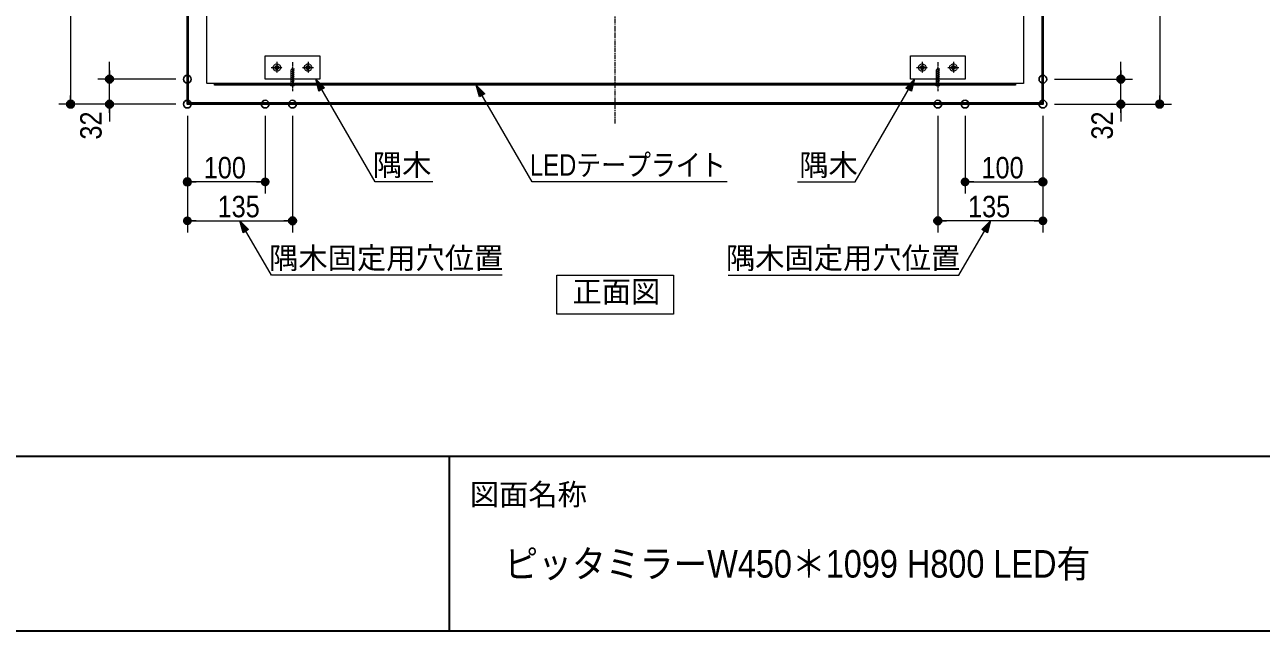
# Model space of a CAD drawing. Units: millimetres, scale not verified. Extents: x -4547 to 4547, y -2284 to 2284.
# Drawn here: x -3499 to -1910, y -2078 to -1298 of the extents above; entities that cross this region are included whole.
import ezdxf
from ezdxf.enums import TextEntityAlignment as Align

# ---------------------------------------------------------------- set-up
doc = ezdxf.new("R2010")
doc.units = ezdxf.units.MM
doc.header["$LTSCALE"] = 20
doc.header["$PDMODE"] = 32
doc.header["$PDSIZE"] = 10
for name, pattern in [('USER1', [0.8, 0.5, -0.3]), ('USER2', [2.91, 1.76, -0.4, 0.35, -0.4]), ('USER3', [9.172222, 5.997222, -1.058333, 1.058333, -1.058333])]:
    doc.linetypes.add(name, pattern=pattern)
for name, color, linetype, lineweight in [('0-0_1図面枠', 7, 'Continuous', 20), ('0-1_3一般', 7, 'Continuous', 15), ('0-2_2寸法-1', 7, 'Continuous', 15), ('0-3_0', 7, 'Continuous', 25), ('0-5_2寸法-2', 7, 'Continuous', 15), ('0-6_2寸法-3', 7, 'Continuous', 15)]:
    doc.layers.add(name, color=color, linetype=linetype, lineweight=lineweight)
doc.layers.add('0-4_Defpoints', color=7, linetype='Continuous')
doc.styles.add('ＭＳ Ｐゴシック', font='')
doc.styles.get('ＭＳ Ｐゴシック').set_extended_font_data('MS PGothic')

# ---------------------------------------------------------------- blocks, each defined once
blk = doc.blocks.new('グループ-4')
at = {"layer": '0-1_3一般', "linetype": 'USER1'}
for p, q in [((-20114, -27000), (-20086, -27000)), ((-20114, -27046), (-20114, -27000)), ((-20086, -27046), (-20086, -27000)), ((-20160, -27074), (-20160, -27046)), ((-20160, -27046), (-20114, -27046)), ((-20114, -27074), (-20160, -27074)), ((-20114, -27120), (-20114, -27074)), ((-20114, -27120), (-20086, -27120)), ((-20086, -27046), (-20040, -27046)), ((-20086, -27120), (-20086, -27074)), ((-20040, -27074), (-20086, -27074)), ((-20040, -27074), (-20040, -27046))]:
    blk.add_line(p, q, dxfattribs=at)
at = {"layer": '0-1_3一般', "linetype": 'USER2'}
for p, q in [((-20100, -26916), (-20100, -27204)), ((-20244, -27060), (-19956, -27060))]:
    blk.add_line(p, q, dxfattribs=at)
at = {"layer": '0-1_3一般', "linetype": 'USER1'}
for radius in [94, 50, 40]:
    blk.add_circle((-20100, -27060), radius, dxfattribs=at)
blk = doc.blocks.new('グループ-5')
at = {"layer": '0-1_3一般', "linetype": 'USER1'}
for p, q in [((-19314, -27000), (-19286, -27000)), ((-19314, -27046), (-19314, -27000)), ((-19286, -27046), (-19286, -27000)), ((-19360, -27074), (-19360, -27046)), ((-19360, -27046), (-19314, -27046)), ((-19314, -27074), (-19360, -27074)), ((-19314, -27120), (-19314, -27074)), ((-19314, -27120), (-19286, -27120)), ((-19286, -27046), (-19240, -27046)), ((-19286, -27120), (-19286, -27074)), ((-19240, -27074), (-19286, -27074)), ((-19240, -27074), (-19240, -27046))]:
    blk.add_line(p, q, dxfattribs=at)
at = {"layer": '0-1_3一般', "linetype": 'USER2'}
for p, q in [((-19300, -26916), (-19300, -27204)), ((-19444, -27060), (-19156, -27060))]:
    blk.add_line(p, q, dxfattribs=at)
at = {"layer": '0-1_3一般', "linetype": 'USER1'}
for radius in [94, 50, 40]:
    blk.add_circle((-19300, -27060), radius, dxfattribs=at)
blk = doc.blocks.new('グループ-6')
at = {"layer": '0-1_3一般', "linetype": 'USER2'}
blk.add_line((-19700, -26920), (-19700, -27672), dxfattribs=at)
at = {"layer": '0-1_3一般', "linetype": 'USER1'}
for p, q in [((-19660, -27097.1), (-19740, -27124.4)), ((-19660, -27148.3), (-19740, -27175.5)), ((-19660, -27199.4), (-19740, -27226.7)), ((-19660, -27250.5), (-19740, -27277.8)), ((-19660, -27301.6), (-19740, -27328.9)), ((-19700, -27070), (-19730, -27122)), ((-19730, -27470), (-19730, -27122)), ((-19700, -27070), (-19670, -27122)), ((-19670, -27470), (-19670, -27122)), ((-19770, -27470), (-19630, -27470)), ((-19770, -27480), (-19770, -27470)), ((-19770, -27470), (-19770, -27482)), ((-19660, -27352.8), (-19740, -27380)), ((-19660, -27403.9), (-19740, -27431.2)), ((-19730, -27522), (-19668, -27522)), ((-19630, -27470), (-19630, -27482))]:
    blk.add_line(p, q, dxfattribs=at)
for centre, start, end in [((-19730, -27482), 180, 270), ((-19670, -27482), 270, 0)]:
    blk.add_arc(centre, 40, start, end, dxfattribs=at)
blk = doc.blocks.new('グループ-7')
at = {"layer": '0-1_3一般', "linetype": 'USER1'}
blk.add_lwpolyline([(-20400, -26760), (-19000, -26760), (-19000, -27360), (-20400, -27360)], close=True, dxfattribs=at)
at = {"layer": '0-1_3一般'}
for name in ['グループ-4', 'グループ-6', 'グループ-5']:
    blk.add_blockref(name, (0, 0), dxfattribs=at)
blk = doc.blocks.new('グループ-9')
at = {"layer": '0-1_3一般', "linetype": 'USER1'}
for p, q in [((-36694, -27000), (-36666, -27000)), ((-36694, -27046), (-36694, -27000)), ((-36666, -27046), (-36666, -27000)), ((-36740, -27074), (-36740, -27046)), ((-36740, -27046), (-36694, -27046)), ((-36694, -27074), (-36740, -27074)), ((-36694, -27120), (-36694, -27074)), ((-36694, -27120), (-36666, -27120)), ((-36666, -27046), (-36620, -27046)), ((-36666, -27120), (-36666, -27074)), ((-36620, -27074), (-36666, -27074)), ((-36620, -27074), (-36620, -27046))]:
    blk.add_line(p, q, dxfattribs=at)
at = {"layer": '0-1_3一般', "linetype": 'USER2'}
for p, q in [((-36680, -26916), (-36680, -27204)), ((-36824, -27060), (-36536, -27060))]:
    blk.add_line(p, q, dxfattribs=at)
at = {"layer": '0-1_3一般', "linetype": 'USER1'}
for radius in [94, 50, 40]:
    blk.add_circle((-36680, -27060), radius, dxfattribs=at)
blk = doc.blocks.new('グループ-10')
at = {"layer": '0-1_3一般', "linetype": 'USER1'}
for p, q in [((-35894, -27000), (-35866, -27000)), ((-35894, -27046), (-35894, -27000)), ((-35866, -27046), (-35866, -27000)), ((-35940, -27074), (-35940, -27046)), ((-35940, -27046), (-35894, -27046)), ((-35894, -27074), (-35940, -27074)), ((-35894, -27120), (-35894, -27074)), ((-35894, -27120), (-35866, -27120)), ((-35866, -27046), (-35820, -27046)), ((-35866, -27120), (-35866, -27074)), ((-35820, -27074), (-35866, -27074)), ((-35820, -27074), (-35820, -27046))]:
    blk.add_line(p, q, dxfattribs=at)
at = {"layer": '0-1_3一般', "linetype": 'USER2'}
for p, q in [((-35880, -26916), (-35880, -27204)), ((-36024, -27060), (-35736, -27060))]:
    blk.add_line(p, q, dxfattribs=at)
at = {"layer": '0-1_3一般', "linetype": 'USER1'}
for radius in [94, 50, 40]:
    blk.add_circle((-35880, -27060), radius, dxfattribs=at)
blk = doc.blocks.new('グループ-11')
at = {"layer": '0-1_3一般', "linetype": 'USER2'}
blk.add_line((-36280, -26920), (-36280, -27672), dxfattribs=at)
at = {"layer": '0-1_3一般', "linetype": 'USER1'}
for p, q in [((-36240, -27097.1), (-36320, -27124.4)), ((-36240, -27148.3), (-36320, -27175.5)), ((-36240, -27199.4), (-36320, -27226.7)), ((-36240, -27250.5), (-36320, -27277.8)), ((-36240, -27301.6), (-36320, -27328.9)), ((-36280, -27070), (-36310, -27122)), ((-36310, -27470), (-36310, -27122)), ((-36280, -27070), (-36250, -27122)), ((-36250, -27470), (-36250, -27122)), ((-36350, -27470), (-36210, -27470)), ((-36350, -27480), (-36350, -27470)), ((-36350, -27470), (-36350, -27482)), ((-36240, -27352.8), (-36320, -27380)), ((-36240, -27403.9), (-36320, -27431.2)), ((-36310, -27522), (-36248, -27522)), ((-36210, -27470), (-36210, -27482))]:
    blk.add_line(p, q, dxfattribs=at)
for centre, start, end in [((-36310, -27482), 180, 270), ((-36250, -27482), 270, 0)]:
    blk.add_arc(centre, 40, start, end, dxfattribs=at)
blk = doc.blocks.new('グループ-12')
at = {"layer": '0-1_3一般', "linetype": 'USER1'}
blk.add_lwpolyline([(-36980, -26760), (-35580, -26760), (-35580, -27360), (-36980, -27360)], close=True, dxfattribs=at)
at = {"layer": '0-1_3一般'}
for name in ['グループ-9', 'グループ-11', 'グループ-10']:
    blk.add_blockref(name, (0, 0), dxfattribs=at)
blk = doc.blocks.new('グループ-25')
at = {"layer": '0-1_3一般', "linetype": 'USER3'}
blk.add_line((-27990, -28500), (-27990, -11500), dxfattribs=at)
at = {"layer": '0-1_3一般', "lineweight": 30}
blk.add_lwpolyline([(-38980, -12000), (-17000, -12000), (-17000, -28000), (-38980, -28000)], close=True, dxfattribs=at)
at = {"layer": '0-1_3一般'}
blk.add_lwpolyline([(-38950, -12030), (-17030, -12030), (-17030, -27970), (-38950, -27970)], close=True, dxfattribs=at)
at = {"layer": '0-1_3一般', "linetype": 'USER1'}
for points in [[(-38480, -12530), (-17500, -12530), (-17500, -27470), (-38480, -27470)], [(-38280, -27470), (-17700, -27470), (-17700, -27510), (-38280, -27510)]]:
    blk.add_lwpolyline(points, close=True, dxfattribs=at)
at = {"layer": '0-1_3一般'}
for name in ['グループ-12', 'グループ-7']:
    blk.add_blockref(name, (0, 0), dxfattribs=at)
blk = doc.blocks.new('_Dot')
at = {"layer": '0-3_0'}
blk.add_line((-10, 0), (-20, 0), dxfattribs=at)
for points in [[(0, 0), (-10, 0), (-9.92, 1.25)], [(0, 0), (-9.92, -1.25), (-10, 0)], [(0, 0), (-9.92, 1.25), (-9.69, 2.49)], [(0, 0), (-9.69, -2.49), (-9.92, -1.25)], [(0, 0), (-9.69, 2.49), (-9.3, 3.68)], [(0, 0), (-9.3, -3.68), (-9.69, -2.49)], [(0, 0), (-9.3, 3.68), (-8.76, 4.82)], [(0, 0), (-8.76, -4.82), (-9.3, -3.68)], [(0, 0), (-8.76, 4.82), (-8.09, 5.88)], [(0, 0), (-8.09, -5.88), (-8.76, -4.82)], [(0, 0), (-8.09, 5.88), (-7.29, 6.85)], [(0, 0), (-7.29, -6.85), (-8.09, -5.88)], [(0, 0), (-7.29, 6.85), (-6.37, 7.71)], [(0, 0), (-6.37, -7.71), (-7.29, -6.85)], [(0, 0), (-6.37, 7.71), (-5.36, 8.44)], [(0, 0), (-5.36, -8.44), (-6.37, -7.71)], [(0, 0), (-5.36, 8.44), (-4.26, 9.05)], [(0, 0), (-4.26, -9.05), (-5.36, -8.44)], [(0, 0), (-4.26, 9.05), (-3.09, 9.51)], [(0, 0), (-3.09, -9.51), (-4.26, -9.05)], [(0, 0), (-3.09, 9.51), (-1.87, 9.82)], [(0, 0), (-1.87, -9.82), (-3.09, -9.51)], [(0, 0), (-1.87, 9.82), (-0.63, 9.98)], [(0, 0), (-0.63, -9.98), (-1.87, -9.82)], [(0, 0), (-0.63, 9.98), (0.63, 9.98)], [(0, 0), (0.63, -9.98), (-0.63, -9.98)], [(0, 0), (0.63, 9.98), (1.87, 9.82)], [(0, 0), (1.87, 9.82), (3.09, 9.51)], [(0, 0), (3.09, 9.51), (4.26, 9.05)], [(0, 0), (4.26, 9.05), (5.36, 8.44)], [(0, 0), (5.36, 8.44), (6.37, 7.71)], [(0, 0), (6.37, 7.71), (7.29, 6.85)], [(0, 0), (7.29, 6.85), (8.09, 5.88)], [(0, 0), (8.09, 5.88), (8.76, 4.82)], [(0, 0), (8.76, 4.82), (9.3, 3.68)], [(0, 0), (9.3, 3.68), (9.69, 2.49)], [(0, 0), (9.69, 2.49), (9.92, 1.25)], [(0, 0), (9.92, 1.25), (10, 0)], [(0, 0), (1.87, -9.82), (0.63, -9.98)], [(0, 0), (3.09, -9.51), (1.87, -9.82)], [(0, 0), (4.26, -9.05), (3.09, -9.51)], [(0, 0), (5.36, -8.44), (4.26, -9.05)], [(0, 0), (6.37, -7.71), (5.36, -8.44)], [(0, 0), (7.29, -6.85), (6.37, -7.71)], [(0, 0), (8.09, -5.88), (7.29, -6.85)], [(0, 0), (8.76, -4.82), (8.09, -5.88)], [(0, 0), (9.3, -3.68), (8.76, -4.82)], [(0, 0), (9.69, -2.49), (9.3, -3.68)], [(0, 0), (9.92, -1.25), (9.69, -2.49)], [(0, 0), (10, 0), (9.92, -1.25)]]:
    blk.add_solid(points, dxfattribs=at)
blk = doc.blocks.new('グループ-2')
at = {"layer": '0-0_1図面枠', "lineweight": 35}
for p, q in [((-60000, -37050), (60000, -37050)), ((-32250, -37050), (-32250, -41550))]:
    blk.add_line(p, q, dxfattribs=at)
blk.add_lwpolyline([(-60000, 41550), (60000, 41550), (60000, -41550), (-60000, -41550)], close=True, dxfattribs=at)

msp = doc.modelspace()

# ---------------------------------------------------------------- linework, layer by layer
at = {"layer": '0-2_2寸法-1'}
for p, q in [((-3439.63, -611.26), (-3439.63, -1388.74)), ((-2040.63, -774.26), (-2040.63, -1388.74)), ((-3404.63, -1400), (-3454.63, -1400)), ((-2075.63, -1400), (-2025.63, -1400)), ((-3289.63, -1415), (-3289.63, -1515)), ((-3189.63, -1415), (-3189.63, -1515)), ((-3154.63, -1415), (-3154.63, -1565)), ((-2325.63, -1415), (-2325.63, -1565)), ((-2290.63, -1415), (-2290.63, -1515)), ((-2190.63, -1415), (-2190.63, -1515)), ((-3200.88, -1500), (-3278.37, -1500)), ((-2279.37, -1500), (-2201.88, -1500)), ((-3289.63, -1515), (-3289.63, -1565)), ((-2190.63, -1515), (-2190.63, -1565)), ((-3278.37, -1550), (-3165.88, -1550)), ((-2201.88, -1550), (-2314.37, -1550))]:
    msp.add_line(p, q, dxfattribs=at)
at = {"layer": '0-4_Defpoints'}
for p in [(-3389.63, -1368), (-3289.63, -1368), (-2190.63, -1368), (-2090.63, -1368), (-3439.63, -1400), (-3389.63, -1400), (-3289.63, -1400), (-3189.63, -1400), (-3154.63, -1400), (-2325.63, -1400), (-2290.63, -1400), (-2190.63, -1400), (-2090.63, -1400), (-2040.63, -1400), (-3289.63, -1500), (-2190.63, -1500), (-3154.63, -1550), (-2325.63, -1550)]:
    msp.add_point(p, dxfattribs=at)
at = {"layer": '0-5_2寸法-2'}
for p, q in [((-3389.63, -1356.74), (-3389.63, -1345.49)), ((-2090.63, -1356.74), (-2090.63, -1345.49)), ((-3304.63, -1368), (-3404.63, -1368)), ((-3389.63, -1400), (-3389.63, -1368)), ((-2175.63, -1368), (-2075.63, -1368)), ((-2090.63, -1400), (-2090.63, -1368)), ((-3304.63, -1400), (-3404.63, -1400)), ((-3389.63, -1411.26), (-3389.63, -1422.51)), ((-2175.63, -1400), (-2075.63, -1400)), ((-2090.63, -1411.26), (-2090.63, -1422.51))]:
    msp.add_line(p, q, dxfattribs=at)
at = {"layer": '0-6_2寸法-3'}
for points in [[(-2974.33, -1500), (-3048.41, -1500), (-3124.63, -1368)], [(-2596.13, -1500), (-2846.74, -1500), (-2918.63, -1375.5)], [(-2505.92, -1500), (-2431.84, -1500), (-2355.63, -1368)], [(-2885.38, -1620), (-3181.71, -1620), (-3222.13, -1550)], [(-2594.87, -1620), (-2298.54, -1620), (-2258.13, -1550)]]:
    msp.add_lwpolyline(points, dxfattribs=at)
at = {"layer": '0-6_2寸法-3', "lineweight": 5}
for points in [[(-3120.54, -1383.23), (-3124.63, -1368), (-3113.47, -1379.15)], [(-2914.54, -1390.73), (-2918.63, -1375.5), (-2907.47, -1386.65)], [(-2366.58, -1379.34), (-2355.63, -1368), (-2359.44, -1383.3)], [(-3218.04, -1565.23), (-3222.13, -1550), (-3210.97, -1561.15)], [(-2269.08, -1561.34), (-2258.13, -1550), (-2261.94, -1565.3)]]:
    msp.add_lwpolyline(points, close=True, dxfattribs=at)
at = {"layer": '0-6_2寸法-3'}
msp.add_lwpolyline([(-2815.13, -1620), (-2665.13, -1620), (-2665.13, -1670), (-2815.13, -1670)], close=True, dxfattribs=at)
for points in [[(-3120.54, -1383.23), (-3113.47, -1379.15), (-3124.63, -1368)], [(-2914.54, -1390.73), (-2907.47, -1386.65), (-2918.63, -1375.5)], [(-2366.58, -1379.34), (-2359.44, -1383.3), (-2355.63, -1368)], [(-3218.04, -1565.23), (-3210.97, -1561.15), (-3222.13, -1550)], [(-2269.08, -1561.34), (-2261.94, -1565.3), (-2258.13, -1550)]]:
    msp.add_solid(points, dxfattribs=at)

# ---------------------------------------------------------------- block references
at = {"layer": '0-0_1図面枠', "xscale": 0.05, "yscale": 0.05}
msp.add_blockref('グループ-2', (-1340.63, 0), dxfattribs=at)
at = {"layer": '0-1_3一般', "xscale": 0.05, "yscale": 0.05}
msp.add_blockref('グループ-25', (-1340.63, 0), dxfattribs=at)
at = {"layer": '0-2_2寸法-1', "xscale": 0.5627563, "yscale": 0.5627563}
for p, rotation in [((-3439.63, -1400), 270), ((-2040.63, -1400), 270), ((-3289.63, -1500), 180), ((-2290.63, -1500), 180), ((-3289.63, -1550), 180), ((-2325.63, -1550), 180)]:
    msp.add_blockref('_Dot', p, dxfattribs=dict(at, rotation=rotation))
for p in [(-3189.63, -1500), (-2190.63, -1500), (-3154.63, -1550), (-2190.63, -1550)]:
    msp.add_blockref('_Dot', p, dxfattribs=at)
at = {"layer": '0-5_2寸法-2', "xscale": 0.5627563, "yscale": 0.5627563}
for p, rotation in [((-3389.63, -1368), 270), ((-2090.63, -1368), 270), ((-3389.63, -1400), 90), ((-2090.63, -1400), 90)]:
    msp.add_blockref('_Dot', p, dxfattribs=dict(at, rotation=rotation))

# ---------------------------------------------------------------- texts
at = {"layer": '0-0_1図面枠', "style": 'ＭＳ Ｐゴシック'}
msp.add_text('図面名称', height=27.57, dxfattribs=at).set_placement((-2926.88, -1923.74), align=Align.BOTTOM_LEFT)
at = {"layer": '0-0_1図面枠', "style": 'ＭＳ Ｐゴシック', "width": 0.9}
msp.add_text('ピッタミラーW450＊1099 H800 LED有', height=35.38, dxfattribs=at).set_placement((-2882.4, -2019.13), align=Align.BOTTOM_LEFT)
at = {"layer": '0-2_2寸法-1', "style": 'ＭＳ Ｐゴシック', "width": 0.9}
for s, p in [('100', (-3268.58, -1503.72)), ('100', (-2269.58, -1503.72)), ('135', (-3250.79, -1553.72)), ('135', (-2286.79, -1553.72))]:
    msp.add_text(s, height=27.57, dxfattribs=at).set_placement(p, align=Align.BOTTOM_LEFT)
at = {"layer": '0-5_2寸法-2', "style": 'ＭＳ Ｐゴシック', "width": 0.9}
for p in [(-3391.48, -1445.59), (-2092.48, -1445.59)]:
    msp.add_text('32', height=27.57, rotation=90, dxfattribs=at).set_placement(p, align=Align.BOTTOM_LEFT)
at = {"layer": '0-6_2寸法-3', "style": 'ＭＳ Ｐゴシック'}
for s, p in [('隅木', (-3051.31, -1500.27)), ('隅木', (-2503.58, -1500.27)), ('隅木固定用穴位置', (-3184.6, -1619.84)), ('隅木固定用穴位置', (-2597.77, -1619.84)), ('正面図', (-2794.95, -1663.04))]:
    msp.add_text(s, height=27.57, dxfattribs=at).set_placement(p, align=Align.BOTTOM_LEFT)
at = {"layer": '0-6_2寸法-3', "style": 'ＭＳ Ｐゴシック', "width": 0.85}
msp.add_text('LEDテープライト', height=27.57, dxfattribs=at).set_placement((-2849.64, -1500.27), align=Align.BOTTOM_LEFT)

doc.saveas('drawing.dxf')
